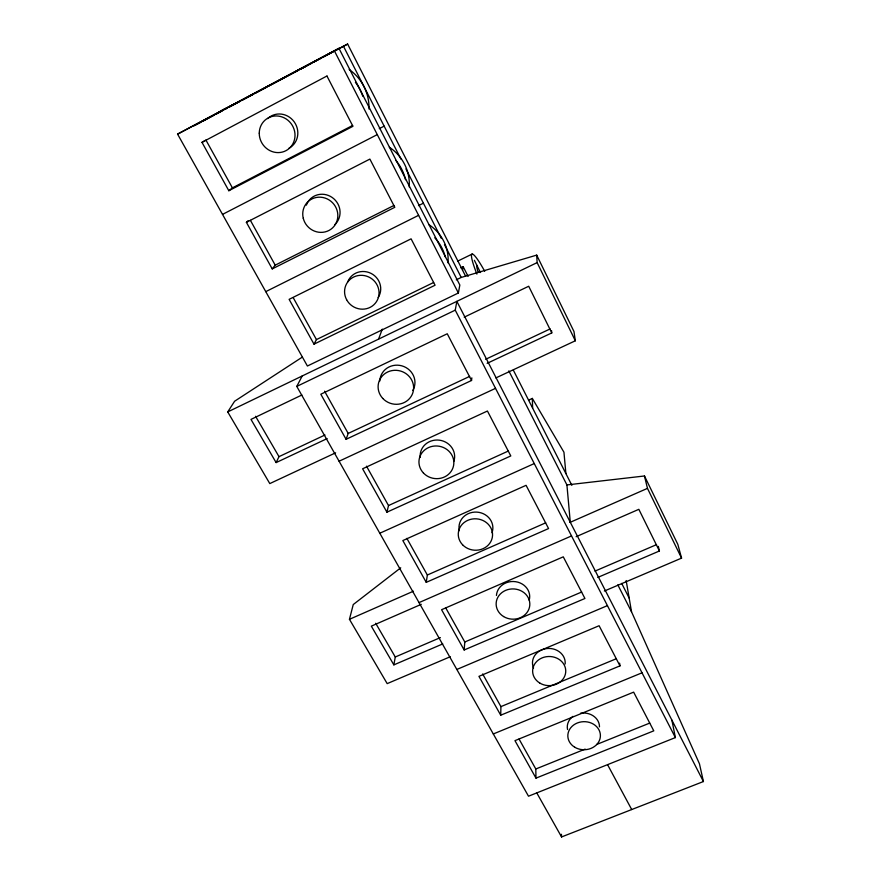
<?xml version="1.0" encoding="UTF-8"?>
<svg xmlns="http://www.w3.org/2000/svg" width="881" height="881" viewBox="0 0 881 881"><rect width="100%" height="100%" fill="white"/><g stroke="black" fill="none" stroke-linecap="round" stroke-linejoin="round"><path stroke-width="1.32" d="M619.596 663.14L619.982 665.871L500.716 715.207L500.926 706.617L482.667 673.954M464.155 649.991L441.579 609.707L563.278 556.836L584.929 598.485L464.155 649.991L464.794 641.996L445.775 607.967M471.544 380.482L447.251 333.767L320.816 394.225L346.079 439.3L471.544 380.482L471.842 377.861M426.25 582.352L402.837 540.56L526.078 485.321L548.566 528.556L426.25 582.352L427.351 575.018L406.868 538.368M442.736 643.923L393.862 664.88L395.272 656.995L375.691 623.263M302.216 375.967L296.776 386.407L528.501 796.204L675.386 737.584L455.246 310.145L456.854 301.357L703.423 781.535L561.56 836.95L536.738 792.834M458.373 292.999L459.838 285.026L338.954 48.323L177.577 134.121L307.403 366.022L458.373 292.999L334.273 50.624M462.547 270.192L463.186 266.69L460.818 267.846M386.924 512.18L362.609 468.791L487.435 411.02L510.793 455.94L386.924 512.18L388.51 505.551L366.507 466.181M450.246 656.741L387.188 683.623L349.449 619.31L353.248 604.553L400.734 567.805M346.079 439.3L348.193 433.441L469.661 376.396M378.566 339.13L382.277 329.131M301.864 395.007L250.986 419.4L276.116 462.591L278.991 456.655L324.99 434.983M313.999 344.163L435.071 285.224L411.097 238.839L289.122 299.342L313.999 344.163L316.444 339.592L433.628 282.493M335.617 452.823L269.795 483.592L227.727 411.912L234.61 401.24L302.183 357.201M476.72 265.17L476.742 265.137A27.124 3.282 64.7 0 0 478.163 272.251M248.057 220.746L246.394 222.353L272.229 268.903L275.213 265.159L393.895 205.482M232.408 187.873L205.934 140.068L201.98 142.348L228.829 190.725L232.408 187.873L352.598 125.476M338.954 48.323L177.577 134.121M226.813 108.253L194.029 125.73L200.582 122.382M229.247 106.953L347.632 44.05L465.62 276.238M202.883 121.182L213.742 115.389M216.153 114.112L222.177 110.896M229.423 107.042L240.271 101.249M242.693 99.971L253.541 94.179M255.953 92.901L266.811 87.109M269.223 85.831L298.174 70.403M300.586 69.114L311.445 63.333M313.856 62.044L321.102 58.19M323.514 56.902L334.373 51.12M336.784 49.832L347.632 44.05M201.98 142.348L327.038 75.953M228.829 190.725L352.94 126.313L327.016 76.151M379.27 128.648L384.149 126.126M222.519 214.402L377.266 134.606M246.394 222.353L369.877 159.087L394.798 207.31L272.229 268.903M418.497 205.636L423.398 203.181M265.765 291.644L418.607 215.327M457.613 261.172L472.194 254.047M456.281 279.839L461.226 277.438L536.694 255.116L573.972 331.509L575.337 340.782L495.838 377.938M227.727 411.912L537.135 262.615L536.694 255.116M296.776 386.407L455.246 310.145M464.221 317.171L528.71 286.248L551.759 332.93L487.138 363.335M485.64 359.294L550.129 328.921M276.116 462.591L327.159 438.584M339.075 461.226L495.518 388.356M528.611 400.139L532.333 398.421L563.95 452.228L565.888 473.549M388.51 505.551L508.403 451.006M379.799 533.236L534.26 463.56M427.351 575.018L545.691 522.829M349.449 619.31L413.42 591.206M569.952 522.422L647.469 488.371L644.463 475.982L566.912 484.924L508.822 370.89M419.026 602.604L571.527 535.934M421.261 604.333L371.319 626.149L393.862 664.88M576.108 536.716L638.846 509.317L659.417 550.988L597.77 577.429M395.272 656.995L440.368 637.602M594.961 571.119L656.532 544.645M464.794 641.996L581.647 592.021M604.366 591.03L681.564 558.125L677.83 544.359L644.463 475.982M456.832 669.461L607.427 605.632M500.926 706.617L616.282 658.746M493.305 733.961L642.029 672.809M535.978 778.132L514.967 740.646L633.648 692.136L653.779 730.845L535.978 778.132L535.802 768.992L585.16 749.103M596.558 744.511L649.715 723.092M255.567 416.295L278.991 456.655M500.716 715.207L478.934 676.355L599.102 625.73L619.982 665.871M324.582 391.197L348.193 433.441M519.041 739.027L535.802 768.992M250.38 220.316L275.213 265.159M293.219 297.668L316.444 339.592M607.659 764.851L631.71 809.551M343.403 46.131L400.965 159.153M405.954 168.932L441.381 238.487M444.476 244.566L461.226 277.438M617.823 584.874L631.523 611.777L699.448 763.783L703.423 781.535M463.186 266.69L468.13 276.436M513.326 370.119L571.868 485.343M621.7 583.409L629.177 598.111M537.135 262.615L575.337 340.782M647.469 488.371L681.564 558.125M474.374 260.291L478.835 269.289A52.992 6.167 64.5 0 0 480.519 272.548M658.327 546.396L659.417 550.988M671.884 720.107L675.386 737.584M626.16 580.546L631.523 611.777M566.912 484.924L570.293 522.279M551.561 330.639L551.759 332.93M561.439 834.296L561.56 836.95M532.333 398.421L532.62 408.079M476.896 274.101A38.764 4.691 64.7 0 1 472.029 254.08A38.764 4.691 64.7 0 1 484.715 271.271M479 272.46A7.841 0.958 64.6 0 1 479.297 272.493M389.325 147.226A43.015 41.627 54.5 0 1 409.236 186.937M395.888 160.485A44.05 42.607 53.1 0 1 405.524 179.713M428.849 224.622A41.671 40.647 33.2 0 1 448.022 262.868M434.762 237.771A42.662 41.539 31.8 0 1 445.202 256.845M301.126 68.96A44.612 42.431 64.1 0 1 307.502 65.304M349.162 69.5A44.612 42.431 64.1 0 1 368.985 109.024M295.642 71.702A45.713 43.444 63.3 0 1 305.167 66.725M355.406 82.34A45.713 43.444 63.3 0 1 362.785 96.227M218.422 112.691A45.206 42.332 54.6 0 1 228.553 107.218M225.701 108.98A44.116 41.374 55.3 0 1 235.282 103.76M379.843 380.966A17.642 16.75 17.3 0 1 402 365.89A17.642 16.75 17.3 0 1 412.826 390.47M420.226 457.283A17.279 16.144 9.3 0 1 439.333 440.159A17.279 16.144 9.3 0 1 453.814 461.49M459.353 530.659A16.948 15.55 4.7 0 1 476.885 512.114A16.948 15.55 4.7 0 1 492.005 532.774M533.545 668.018A16.376 14.437 0.1 0 1 546.517 648.581A16.376 14.437 0.1 0 1 565.173 664.01M496.432 595.457A16.651 14.977 1.9 0 1 515.594 581.691A16.651 14.977 1.9 0 1 529.206 600.214M567.54 729.512A16.111 13.909 -1.2 0 1 572.947 716.363M580.513 713.236A16.111 13.909 -1.2 0 1 599.487 726.847M347.709 281.942A17.213 16.552 32.3 0 1 371.143 273.44A17.213 16.552 32.3 0 1 378.18 297.547M306.379 205.152A17.752 16.992 47.7 0 1 332.115 197.432A17.752 16.992 47.7 0 1 334.747 224.71M267.703 118.605A18.402 17.367 57.9 0 1 294.232 121.897A18.402 17.367 57.9 0 1 288.88 148.294M382.806 398.465A17.862 16.937 17.1 0 0 412.837 392.849A17.862 16.937 17.1 0 0 391.957 370.604A17.862 16.937 17.1 0 0 382.806 398.465M423.442 473.009A17.488 16.321 9.3 0 0 453.01 467.679A17.488 16.321 9.3 0 0 432.736 446.26A17.488 16.321 9.3 0 0 423.442 473.009M462.569 544.766A17.157 15.715 4.7 0 0 491.675 539.712A17.157 15.715 4.7 0 0 471.974 519.063A17.157 15.715 4.7 0 0 462.569 544.766M539.789 683.061A16.563 14.57 0.1 0 0 565.701 672.236A16.563 14.57 0.1 0 0 542.068 657.909A16.563 14.57 0.1 0 0 539.789 683.061M503.547 616.524A16.849 15.131 1.9 0 0 529.789 605.225A16.849 15.131 1.9 0 0 505.595 590.402A16.849 15.131 1.9 0 0 503.547 616.524M574.753 747.242A16.299 14.041 -1.1 0 0 600.346 736.868A16.299 14.041 -1.1 0 0 577.242 723.015A16.299 14.041 -1.1 0 0 574.753 747.242M346.618 299.716A17.422 16.739 31.8 0 0 376.462 301.665A17.422 16.739 31.8 0 0 362.333 275.346A17.422 16.739 31.8 0 0 346.618 299.716M303.251 218.257A17.972 17.191 47.2 0 0 332.456 228.003A17.972 17.191 47.2 0 0 325.155 198.093A17.972 17.191 47.2 0 0 303.251 218.257M259.256 133.174A18.633 17.576 57.5 0 0 285.973 150.673A18.633 17.576 57.5 0 0 286.182 118.979A18.633 17.576 57.5 0 0 259.256 133.174"/></g></svg>
